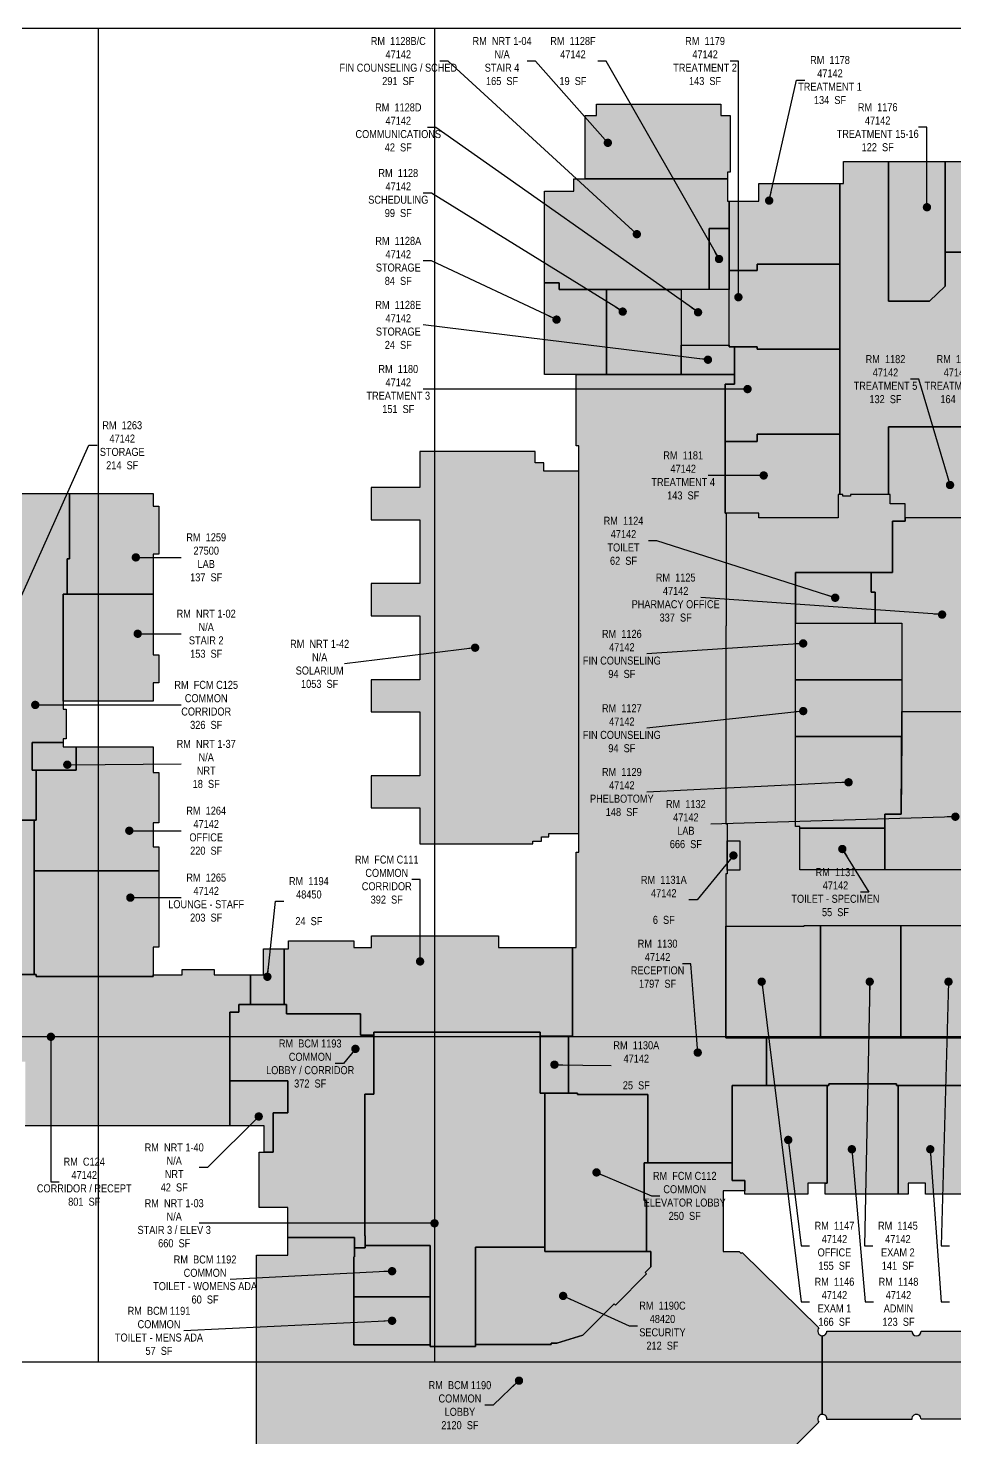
# Model space of a CAD drawing. Header units: inches. Extents: x -324 to 5663, y -491 to 4257.
# Drawn here: x 2858 to 4248, y 908 to 3022 of the extents above; entities that cross this region are included whole.
import ezdxf

# ---------------------------------------------------------------- set-up
doc = ezdxf.new("R2010")
doc.units = ezdxf.units.IN
doc.header["$LTSCALE"] = 48
doc.header["$MEASUREMENT"] = 0
for name, color, linetype in [('0-LABEL', 3, 'Continuous'), ('1-NRT', 200, 'Continuous'), ('1-NRT-PTN', 253, 'Continuous'), ('2-BCM', 140, 'Continuous'), ('2-BCM-PTN', 250, 'Continuous'), ('3-FCM', 190, 'Continuous'), ('3-FCM-PTN', 9, 'Continuous'), ('4-OCC', 6, 'Continuous'), ('4-OCC-PTN', 95, 'Continuous')]:
    doc.layers.add(name, color=color, linetype=linetype)
doc.layers.add('VP-Window', color=2, linetype='Continuous', plot=False)
doc.styles.add('ArialN', font='ARIALN.TTF')
doc.dimstyles.new('AB-200', dxfattribs={"dimscale": 200, "dimtxt": 0.070312, "dimasz": 0.0625, "dimexe": 0.0625, "dimexo": 0.125, "dimgap": 0.1875, "dimtad": 0, "dimdec": 4, "dimrnd": 0.0625, "dimzin": 0, "dimdsep": 46, "dimlunit": 4, "dimtxsty": 'ArialN', "dimblk": 'ARCHTICK', "dimcen": 0.0625, "dimclrd": 256, "dimclre": 256, "dimclrt": 256, "dimadec": 0, "dimazin": 0, "dimtfac": 1, "dimtdec": 4, "dimtofl": 0, "dimtmove": 2, "dimatfit": 3, "dimldrblk": 'DOT', "dimfxl": 0, "dimfrac": 2, "dimtolj": 1, "dimtzin": 0, "dimlwd": -1, "dimlwe": -1, "dimarcsym": 0})

# ---------------------------------------------------------------- blocks, each defined once
blk = doc.blocks.new('_ArchTick')
at = {"const_width": 0.15}
blk.add_lwpolyline([(-0.5, -0.5), (0.5, 0.5)], dxfattribs=at)
blk = doc.blocks.new('_Dot')
at = {"lineweight": -2}
blk.add_line((-0.5, 0), (-1, 0), dxfattribs=at)
at = {"const_width": 0.5}
blk.add_lwpolyline([(-0.25, 0, 1), (0.25, 0, 1)], format="xyb", close=True, dxfattribs=at)

msp = doc.modelspace()

# ---------------------------------------------------------------- hatches: boundary and pattern name
at = {"layer": '1-NRT-PTN'}
for points in [[(3693.3, 2795.5), (3693.3, 2890.5), (3710.3, 2890.5), (3710.3, 2907.5), (3896.8, 2907.5), (3896.8, 2890.5), (3910.8, 2890.5), (3910.8, 2805.5), (3906.6, 2805.5), (3906.6, 2795.5)], [(3684.1, 2357.5), (3631.3, 2357.5), (3631.3, 2370), (3618.3, 2370), (3618.3, 2386.8), (3445.6, 2386.8), (3445.6, 2332.8), (3372.6, 2332.8), (3372.6, 2284.7), (3445.6, 2284.7), (3445.6, 2188.8), (3372.6, 2188.8), (3372.6, 2140.7), (3445.6, 2140.7), (3445.6, 2044.8), (3372.6, 2044.8), (3372.6, 1996.7), (3445.6, 1996.7), (3445.6, 1900.8), (3372.6, 1900.8), (3372.6, 1852.7), (3445.6, 1852.7), (3445.6, 1798.7), (3614.7, 1798.7), (3614.7, 1802.7), (3627.7, 1802.7), (3627.7, 1809.5), (3639.1, 1809.5), (3639.1, 1814.5), (3684.1, 1814.5)], [(3045.8, 2012.8), (2910.9, 2012.8), (2910.9, 2173.1), (3045.8, 2173.1), (3045.8, 2082.1), (3054.1, 2082.1), (3054.1, 2040.1), (3045.8, 2040.1)], [(2930.2, 1909.4), (2864.2, 1909.4), (2864.2, 1950.9), (2910.9, 1950.9), (2910.9, 1944.3), (2930.2, 1944.3)], [(3528.9, 1045.1), (3461.2, 1045.1), (3461.2, 1196.4), (3363.6, 1196.4), (3363.6, 1206.9), (3363.6, 1210.9), (3363.1, 1210.9), (3363.1, 1423.4), (3376.4, 1423.4), (3376.4, 1516.5), (3626.1, 1516.5), (3626.1, 1425), (3633.1, 1425), (3633.1, 1193.9), (3528.9, 1193.9)], [(3211.9, 1336.4), (3211.9, 1376.1), (3160.4, 1376.1), (3160.4, 1443.6), (3247.4, 1443.6), (3247.4, 1395.6), (3225.6, 1395.6), (3225.6, 1336.4)]]:
    msp.add_hatch(color=256, dxfattribs=at).paths.add_polyline_path(points)
at = {"layer": '2-BCM-PTN'}
for points in [[(3160.4, 1498.9), (3160.4, 1546.4), (3173.9, 1546.4), (3173.9, 1557.9), (3245.4, 1557.9), (3245.4, 1543.9), (3356.8, 1543.9), (3356.8, 1511.9), (3376.4, 1511.9), (3376.4, 1423.4), (3363.1, 1423.4), (3363.1, 1210.9), (3363.6, 1210.9), (3363.6, 1193.1), (3347.5, 1193.1), (3347.5, 1208.7), (3247.6, 1208.7), (3247.6, 1253.4), (3204.6, 1253.4), (3204.6, 1336.4), (3225.6, 1336.4), (3225.6, 1395.6), (3247.4, 1395.6), (3247.4, 1443.6), (3160.4, 1443.6)], [(3461.2, 1119.9), (3346.5, 1119.9), (3346.5, 1179.4), (3347.5, 1179.4), (3347.5, 1193.1), (3363.6, 1193.1), (3363.6, 1196.4), (3461.2, 1196.4)], [(3346.5, 1119.9), (3461.2, 1119.9), (3461.2, 1047.7), (3346.5, 1047.7)]]:
    msp.add_hatch(color=256, dxfattribs=at).paths.add_polyline_path(points)
h = msp.add_hatch(color=256, dxfattribs=at)
edge = h.paths.add_edge_path()
edge.add_line((3247.6, 1208.7), (3347.5, 1208.7))
edge.add_line((3347.5, 1208.7), (3347.5, 1193.1))
edge.add_line((3347.5, 1193.1), (3347.5, 1179.4))
edge.add_line((3347.5, 1179.4), (3346.5, 1179.4))
edge.add_line((3346.5, 1179.4), (3346.5, 1047.7))
edge.add_line((3346.5, 1047.7), (3461.2, 1047.7))
edge.add_line((3461.2, 1047.7), (3461.2, 1045.1))
edge.add_line((3461.2, 1045.1), (3528.9, 1045.1))
edge.add_line((3528.9, 1045.1), (3528.9, 1048.1))
edge.add_line((3528.9, 1048.1), (3642.5, 1048.1))
edge.add_line((3642.5, 1048.1), (3642.5, 1050.4))
edge.add_line((3642.5, 1050.4), (3651.1, 1050.4))
edge.add_line((3651.1, 1050.4), (3689.8, 1062.4))
edge.add_line((3689.8, 1062.4), (3736.7, 1109.3))
edge.add_line((3736.7, 1109.3), (3738.8, 1107.2))
edge.add_line((3738.8, 1107.2), (3785.5, 1153.9))
edge.add_line((3785.5, 1153.9), (3783.3, 1156))
edge.add_line((3783.3, 1156), (3791.8, 1164.5))
edge.add_line((3791.8, 1164.5), (3791.8, 1187.4))
edge.add_line((3791.8, 1187.4), (3785.4, 1187.4))
edge.add_line((3785.4, 1187.4), (3785.4, 1263.9))
edge.add_line((3785.4, 1263.9), (3782.1, 1263.9))
edge.add_line((3782.1, 1263.9), (3782.1, 1320.8))
edge.add_line((3782.1, 1320.8), (3913.9, 1320.8))
edge.add_line((3913.9, 1320.8), (3913.9, 1294))
edge.add_line((3913.9, 1294), (3932.9, 1294))
edge.add_line((3932.9, 1294), (3932.9, 1278.8))
edge.add_line((3932.9, 1278.8), (3900.5, 1278.8))
edge.add_line((3900.5, 1278.8), (3900.5, 1187.4))
edge.add_line((3900.5, 1187.4), (3924.5, 1187.4))
edge.add_line((3924.5, 1187.4), (3927.4, 1184.5))
edge.add_line((3927.4, 1184.5), (3929, 1186.2))
edge.add_line((3929, 1186.2), (4044, 1073.3))
edge.add_arc((4049, 1068.4), 7, 135.4331, 269.6937)
edge.add_line((4049, 1061.4), (4049, 943.4))
edge.add_arc((4049, 936.4), 7, 90, 222.8154)
edge.add_line((4043.9, 931.6), (3927.2, 814.9))
edge.add_line((3927.2, 814.9), (3924.5, 817.6))
edge.add_line((3924.5, 817.6), (3900.6, 817.6))
edge.add_line((3900.6, 817.6), (3900.6, 718.6))
edge.add_line((3900.6, 718.6), (3798.2, 718.6))
edge.add_line((3798.2, 718.6), (3798.2, 755.6))
edge.add_line((3798.2, 755.6), (3646.9, 755.6))
edge.add_line((3646.9, 755.6), (3646.9, 760.6))
edge.add_line((3646.9, 760.6), (3344.6, 760.6))
edge.add_line((3344.6, 760.6), (3344.6, 743.9))
edge.add_line((3344.6, 743.9), (3247.6, 743.9))
edge.add_line((3247.6, 743.9), (3247.6, 835.6))
edge.add_line((3247.6, 835.6), (3200.4, 835.6))
edge.add_line((3200.4, 835.6), (3200.4, 1181.9))
edge.add_line((3200.4, 1181.9), (3247.6, 1181.9))
edge.add_line((3247.6, 1181.9), (3247.6, 1208.7))
h = msp.add_hatch(color=256, dxfattribs=at)
edge = h.paths.add_edge_path()
edge.add_line((4056, 1068.4), (4183.1, 1068.4))
edge.add_arc((4190.1, 1068.4), 7, 180, 360)
edge.add_line((4197.1, 1068.4), (4333.1, 1068.4))
edge.add_arc((4340.1, 1068.4), 7, 180, 270)
edge.add_line((4340.1, 1061.4), (4340.1, 943.3))
edge.add_arc((4340.1, 936.3), 7, 90, 180.5515)
edge.add_line((4333.1, 936.2), (4197.1, 936.1))
edge.add_arc((4190.1, 936.4), 7.01, 358.0048, 542.8902)
edge.add_line((4183.1, 936), (4056, 936))
edge.add_arc((4049, 936.4), 7.01, 357.177, 449.9561)
edge.add_line((4049, 943.4), (4049, 1061.4))
edge.add_arc((4049, 1068.4), 7, 269.6937, 360)
at = {"layer": '3-FCM-PTN'}
for points in [[(2870.2, 1834.1), (2805, 1834.1), (2805, 1986.8), (2795.9, 1986.8), (2795.9, 2061.1), (2809.9, 2061.1), (2809.9, 2225.8), (2817.3, 2225.8), (2817.3, 2323.8), (2920.2, 2323.8), (2920.2, 2225.8), (2916.9, 2225.8), (2916.9, 2173.1), (2910.9, 2173.1), (2910.9, 2000.8), (2915.2, 2000.8), (2915.2, 1956.3), (2910.9, 1956.3), (2910.9, 1950.9), (2864.2, 1950.9), (2864.2, 1909.4), (2870.2, 1909.4)], [(3376.4, 1516.5), (3376.4, 1511.9), (3356.8, 1511.9), (3356.8, 1543.9), (3245.4, 1543.9), (3245.4, 1557.9), (3242.1, 1557.9), (3242.1, 1641.2), (3248.6, 1641.2), (3248.6, 1653.6), (3346.8, 1653.6), (3346.8, 1643.5), (3372.8, 1643.5), (3372.8, 1660.8), (3563.5, 1660.8), (3563.5, 1643.5), (3674.6, 1643.5), (3674.6, 1510.5), (3626.1, 1510.5), (3626.1, 1516.5)], [(3785.4, 1263.9), (3785.4, 1187.4), (3633.1, 1187.4), (3633.1, 1425), (3682.1, 1425), (3682.1, 1423), (3787.6, 1423), (3787.6, 1320.8), (3782.1, 1320.8), (3782.1, 1263.9)]]:
    msp.add_hatch(color=256, dxfattribs=at).paths.add_polyline_path(points)
at = {"layer": '4-OCC-PTN'}
h = msp.add_hatch(color=52, dxfattribs=at)
edge = h.paths.add_edge_path()
edge.add_line((4075.2, 2322.7), (4075.2, 2612.1))
edge.add_line((4075.2, 2612.1), (4075.2, 2788.5))
edge.add_line((4075.2, 2788.5), (4080.7, 2788.5))
edge.add_line((4080.7, 2788.5), (4080.7, 2821.7))
edge.add_line((4080.7, 2821.7), (4148, 2821.7))
edge.add_line((4148, 2821.7), (4148, 2612.1))
edge.add_line((4148, 2612.1), (4209.5, 2612.1))
edge.add_line((4209.5, 2612.1), (4233, 2634.6))
edge.add_line((4233, 2634.6), (4233, 2685.5))
edge.add_line((4233, 2685.5), (4322.1, 2685.5))
edge.add_line((4322.1, 2685.5), (4322.1, 2658.8))
edge.add_line((4322.1, 2658.8), (4296, 2604.1))
edge.add_line((4296, 2604.1), (4276.9, 2585))
edge.add_arc((4285.4, 2576.5), 12, 135, 225)
edge.add_line((4276.9, 2568), (4321.8, 2523.1))
edge.add_line((4321.8, 2523.1), (4546.1, 2523.1))
edge.add_line((4546.1, 2523.1), (4591.1, 2568))
edge.add_arc((4582.6, 2576.5), 12, 315, 405)
edge.add_line((4591.1, 2585), (4572, 2604.1))
edge.add_line((4572, 2604.1), (4550.6, 2658.8))
edge.add_line((4550.6, 2658.8), (4550.6, 2685.5))
edge.add_line((4550.6, 2685.5), (4641.2, 2685.5))
edge.add_line((4641.2, 2685.5), (4641.2, 2634.6))
edge.add_line((4641.2, 2634.6), (4663.7, 2612.1))
edge.add_line((4663.7, 2612.1), (4725.2, 2612.1))
edge.add_line((4725.2, 2612.1), (4725.2, 2556.5))
edge.add_line((4725.2, 2556.5), (4803.2, 2556.5))
edge.add_line((4803.2, 2556.5), (4803.2, 2335.7))
edge.add_line((4803.2, 2335.7), (4800.6, 2335.7))
edge.add_line((4800.6, 2335.7), (4800.6, 2333.1))
edge.add_line((4800.6, 2333.1), (4780.8, 2333.1))
edge.add_line((4780.8, 2333.1), (4780.8, 2335.7))
edge.add_line((4780.8, 2335.7), (4724.2, 2335.7))
edge.add_line((4724.2, 2335.7), (4724.2, 2424.1))
edge.add_line((4724.2, 2424.1), (4596.5, 2424.1))
edge.add_line((4596.5, 2424.1), (4596.5, 2448.1))
edge.add_line((4596.5, 2448.1), (4275.7, 2448.1))
edge.add_line((4275.7, 2448.1), (4275.7, 2424.1))
edge.add_line((4275.7, 2424.1), (4148, 2424.1))
edge.add_line((4148, 2424.1), (4148, 2322.7))
edge.add_line((4148, 2322.7), (4091.3, 2322.7))
edge.add_line((4091.3, 2322.7), (4091.3, 2320.1))
edge.add_line((4091.3, 2320.1), (4079.8, 2320.1))
edge.add_line((4079.8, 2320.1), (4079.8, 2322.7))
edge.add_line((4079.8, 2322.7), (4075.2, 2322.7))
for color, points in [(52, [(4209.5, 2612.1), (4148, 2612.1), (4148, 2821.7), (4233, 2821.7), (4233, 2634.6)]), (52, [(4233, 2821.7), (4368.2, 2821.7), (4368.2, 2685.5), (4233, 2685.5)]), (52, [(3909.1, 2721), (3879.1, 2721), (3879.1, 2630), (3654.6, 2630), (3654.6, 2639.8), (3632.6, 2639.8), (3632.6, 2777.2), (3676.6, 2777.2), (3676.6, 2795.5), (3906.6, 2795.5), (3906.6, 2762), (3909.1, 2762)]), (52, [(3951.3, 2658.5), (3909.1, 2658.5), (3909.1, 2762), (3953.9, 2762), (3953.9, 2788.5), (4075.2, 2788.5), (4075.2, 2667.8), (3951.3, 2667.8)]), (52, [(3879.1, 2721), (3909.1, 2721), (3909.1, 2630), (3879.1, 2630)]), (52, [(3909.1, 2630), (3909.1, 2658.5), (3951.3, 2658.5), (3951.3, 2667.8), (4075.2, 2667.8), (4075.2, 2540.3), (3951.3, 2540.3), (3951.3, 2543.7), (3909.1, 2543.7)]), (52, [(3680.1, 2502.5), (3632.6, 2502.5), (3632.6, 2639.8), (3654.6, 2639.8), (3654.6, 2630), (3725.6, 2630), (3725.6, 2502.5)]), (52, [(3725.6, 2630), (3837.4, 2630), (3837.4, 2502.5), (3725.6, 2502.5)]), (52, [(3837.4, 2546.5), (3909.1, 2546.5), (3909.1, 2630), (3837.4, 2630)]), (52, [(3909.1, 2543.7), (3917.5, 2543.7), (3917.5, 2502.5), (3837.4, 2502.5), (3837.4, 2546.5), (3909.1, 2546.5)]), (52, [(3917.5, 2543.7), (3951.3, 2543.7), (3951.3, 2540.3), (4075.2, 2540.3), (4075.2, 2412.8), (3951.3, 2412.8), (3951.3, 2401.8), (3903.5, 2401.8), (3903.5, 2487.9), (3917.5, 2487.9)]), (52, [(3913.9, 1320.8), (3787.6, 1320.9), (3787.6, 1423), (3682.1, 1423), (3682.1, 1425), (3668.6, 1425), (3668.6, 1510.5), (3674.6, 1510.5), (3674.6, 1643.6), (3680.1, 1643.6), (3680.1, 1786.5), (3684.1, 1786.5), (3684.1, 2395.6), (3680.1, 2395.6), (3680.1, 2502.5), (3917.5, 2502.5), (3917.5, 2487.9), (3903.5, 2487.9), (3903.5, 2294.5), (3904.6, 2294.5), (3904.6, 2209.5), (3904.6, 2125.5), (3904.1, 2125.5), (3904.1, 1828.7), (3906.1, 1828.7), (3906.1, 1754), (3904.1, 1754), (3904.1, 1507.7), (3965.1, 1507.7), (3965.1, 1436.5), (3913.9, 1436.5)]), (52, [(3903.5, 2401.8), (3951.3, 2401.8), (3951.3, 2412.8), (4075.2, 2412.8), (4075.2, 2322.7), (4072.6, 2322.7), (4072.6, 2287.7), (3953.9, 2287.7), (3953.9, 2294.5), (3903.5, 2294.5)]), (52, [(4148, 2322.7), (4148, 2424.1), (4275.7, 2424.1), (4275.7, 2326.3), (4333.1, 2326.3), (4333.1, 2287.7), (4173.1, 2287.7), (4173.1, 2308.7), (4150.6, 2308.7), (4150.6, 2322.7)]), (181, [(2920.2, 2323.8), (3045.8, 2323.8), (3045.8, 2305.1), (3054.1, 2305.1), (3054.1, 2233.1), (3045.8, 2233.1), (3045.8, 2173.1), (2916.9, 2173.1), (2916.9, 2225.8), (2920.2, 2225.8)]), (52, [(4122.2, 2205.5), (4122.2, 2175.8), (4128.1, 2175.8), (4128.1, 2129.8), (4168, 2129.8), (4168, 1997.1), (4335, 1997.1), (4335, 2219.8), (4272.3, 2219.8), (4272.3, 2287.7), (4173.1, 2287.7), (4173.1, 2282.5), (4154.1, 2282.5), (4154.1, 2205.5)]), (52, [(4008.6, 2205.5), (4008.6, 2129.8), (4128.1, 2129.8), (4128.1, 2175.8), (4122.2, 2175.8), (4122.2, 2205.5)]), (52, [(4008.6, 2129.8), (4168, 2129.8), (4168, 2044.7), (4008.6, 2044.7)]), (52, [(4008.6, 2044.7), (4168, 2044.7), (4168, 1959.6), (4008.6, 1959.6)]), (52, [(4142.7, 1759.7), (4142.7, 1843.3), (4167.3, 1843.3), (4168, 1997.1), (4563.2, 1997.1), (4563.2, 1790.5), (4560.6, 1790.5), (4560.6, 1759.7)]), (52, [(2867.2, 1758.4), (2867.2, 1834.1), (2870.2, 1834.1), (2870.2, 1909.4), (2930.2, 1909.4), (2930.2, 1944.3), (3045.8, 1944.3), (3045.8, 1905.8), (3054.1, 1905.8), (3054.1, 1830.1), (3045.8, 1830.1), (3045.8, 1794.1), (3054.1, 1794.1), (3054.1, 1758.4)]), (52, [(4008.6, 1959.6), (4168, 1959.6), (4167.3, 1843.3), (4142.7, 1843.3), (4142.7, 1822.3), (4015.3, 1822.3), (4015.3, 1825), (4008.6, 1825)]), (52, [(2486.4, 1685.1), (2486.4, 1837.1), (2657.9, 1837.1), (2657.9, 1821.1), (2807, 1821.1), (2807, 1834.1), (2867.2, 1834.1), (2867.2, 1603.1), (2813.9, 1603.1), (2813.9, 1617.1), (2811.9, 1619.1), (2782.9, 1619.1), (2780.9, 1617.1), (2780.9, 1603.1), (2622.4, 1603.1), (2622.4, 1617.1), (2620.4, 1619.1), (2592.4, 1619.1), (2592.4, 1685.1)]), (52, [(4015.3, 1822.3), (4142.7, 1822.3), (4142.7, 1759.7), (4015.3, 1759.7)]), (52, [(3906.1, 1803.5), (3925.3, 1803.5), (3925.3, 1759.2), (3906.1, 1759.2)]), (52, [(2867.2, 1758.4), (3054.1, 1758.4), (3054.1, 1644.1), (3045.8, 1644.1), (3045.8, 1600.1), (2870.2, 1600.1), (2870.2, 1603.1), (2867.2, 1603.1)]), (52, [(3191.6, 1602.3), (3191.6, 1557.9), (3173.9, 1557.9), (3173.9, 1546.4), (3160.4, 1546.4), (3160.4, 1443.6), (3160.4, 1376.1), (2853.9, 1376.1), (2853.9, 1472.4), (2813.9, 1472.4), (2813.9, 1504.8), (2578.1, 1504.8), (2578.1, 1511.3), (2534.2, 1511.3), (2534.2, 1565.1), (2484.9, 1565.1), (2484.9, 1615.6), (2481.9, 1615.6), (2481.9, 1685.1), (2592.4, 1685.1), (2592.4, 1619.1), (2620.4, 1619.1), (2622.4, 1617.1), (2622.4, 1603.1), (2780.9, 1603.1), (2780.9, 1617.1), (2782.9, 1619.1), (2811.9, 1619.1), (2813.9, 1617.1), (2813.9, 1603.1), (2864.2, 1603.1), (2870.2, 1603.1), (2870.2, 1600.1), (3045.8, 1600.1), (3045.8, 1602.3), (3089.2, 1602.3), (3089.2, 1610.6), (3137.2, 1610.6), (3137.2, 1602.3)]), (52, [(4046.2, 1507.7), (3904.1, 1507.7), (3904.1, 1675.5), (4021.6, 1675.5), (4021.6, 1676.5), (4046.2, 1676.5)]), (52, [(4046.2, 1676.5), (4166.5, 1676.5), (4166.5, 1507.7), (4046.2, 1507.7)]), (52, [(4166.5, 1676.5), (4286.7, 1676.5), (4286.7, 1507.7), (4166.5, 1507.7)]), (55, [(3191.6, 1602.3), (3211.3, 1602.3), (3211.3, 1641.2), (3242.1, 1641.2), (3242.1, 1557.9), (3191.6, 1557.9)]), (52, [(3965.1, 1436.5), (3965.1, 1507.7), (4968.6, 1507.7), (4968.6, 1525.6), (5159.9, 1525.6), (5159.9, 1523), (5159.9, 1508.1), (5159.9, 1436.5), (4534.3, 1436.5), (4534.3, 1439.1), (4398.8, 1439.1), (4398.8, 1436.5), (4160.3, 1436.5), (4160.3, 1439.1), (4058.9, 1439.1), (4058.9, 1436.5)]), (52, [(3626.1, 1510.5), (3668.6, 1510.5), (3668.6, 1425), (3626.1, 1425)]), (52, [(4053.5, 1273.4), (4053.5, 1290.3), (4056.1, 1290.3), (4056.1, 1436.5), (4058.9, 1436.5), (4058.9, 1439.1), (4160.3, 1439.1), (4160.3, 1436.5), (4162.9, 1436.5), (4162.9, 1273.4)]), (52, [(3932.9, 1273.4), (3932.9, 1294), (3913.9, 1294), (3913.9, 1436.5), (4056.1, 1436.5), (4056.1, 1290.3), (4027.5, 1290.3), (4027.5, 1273.4)]), (52, [(4162.9, 1273.4), (4162.9, 1436.5), (4282.9, 1436.5), (4282.9, 1273.4), (4203.8, 1273.4), (4203.8, 1290.3), (4177.8, 1290.3), (4177.8, 1273.4)]), (240, [(3528.9, 1048.1), (3528.9, 1193.9), (3633.1, 1193.9), (3633.1, 1187.4), (3791.8, 1187.4), (3791.8, 1164.5), (3783.3, 1156), (3785.5, 1153.9), (3738.8, 1107.2), (3736.7, 1109.3), (3689.8, 1062.4), (3651.1, 1050.4), (3642.5, 1050.4), (3642.5, 1048.1)])]:
    msp.add_hatch(color=color, dxfattribs=at).paths.add_polyline_path(points)
h = msp.add_hatch(color=52, dxfattribs=at)
h.dxf.hatch_style = 1
h.paths.add_polyline_path([(4968.6, 1676.5), (4968.6, 1525.6), (5039.1, 1525.6), (5039.1, 2458.1), (5156.3, 2458.1), (5156.3, 2540), (4968.6, 2540), (4968.6, 1759.7), (4805.8, 1759.7), (4805.8, 2223), (4968.6, 2223), (4968.6, 2304.5), (4805.8, 2304.5), (4805.8, 2335.7), (4800.6, 2335.7), (4800.6, 2333.1), (4780.8, 2333.1), (4780.8, 2335.7), (4721.6, 2335.7), (4721.6, 2260.5), (4722.6, 2260.5), (4722.6, 1930.5), (4724.8, 1930.5), (4724.8, 1757.5), (4641.8, 1757.5), (4641.8, 1759.7), (4601.8, 1759.7), (4601.8, 1790.5), (4560.6, 1790.5), (4560.6, 1759.7), (4015.3, 1759.7), (4015.3, 1825), (4008.6, 1825), (4008.6, 2205.5), (4154.1, 2205.5), (4154.1, 2282.5), (4173.1, 2282.5), (4173.1, 2308.7), (4150.6, 2308.7), (4150.6, 2322.7), (4091.3, 2322.7), (4091.3, 2320.1), (4079.8, 2320.1), (4079.8, 2322.7), (4072.6, 2322.7), (4072.6, 2287.7), (3953.9, 2287.7), (3953.9, 2294.5), (3904.6, 2294.5), (3904.6, 2125.5), (3904.1, 2125.5), (3904.1, 1828.7), (3906.1, 1828.7), (3906.1, 1803.5), (3925.3, 1803.5), (3925.3, 1759.2), (3906.1, 1759.2), (3906.1, 1754), (3904.1, 1754), (3904.1, 1675.5), (4021.6, 1675.5), (4021.6, 1676.5)])

# ---------------------------------------------------------------- linework, layer by layer
at = {"layer": '1-NRT'}
for points in [[(3693.3, 2795.5), (3693.3, 2890.5), (3710.3, 2890.5), (3710.3, 2907.5), (3896.8, 2907.5), (3896.8, 2890.5), (3910.8, 2890.5), (3910.8, 2805.5), (3906.6, 2805.5), (3906.6, 2795.5)], [(3684.1, 2357.5), (3631.3, 2357.5), (3631.3, 2370), (3618.3, 2370), (3618.3, 2386.8), (3445.6, 2386.8), (3445.6, 2332.8), (3372.6, 2332.8), (3372.6, 2284.7), (3445.6, 2284.7), (3445.6, 2188.8), (3372.6, 2188.8), (3372.6, 2140.7), (3445.6, 2140.7), (3445.6, 2044.8), (3372.6, 2044.8), (3372.6, 1996.7), (3445.6, 1996.7), (3445.6, 1900.8), (3372.6, 1900.8), (3372.6, 1852.7), (3445.6, 1852.7), (3445.6, 1798.7), (3614.7, 1798.7), (3614.7, 1802.7), (3627.7, 1802.7), (3627.7, 1809.5), (3639.1, 1809.5), (3639.1, 1814.5), (3684.1, 1814.5)], [(3045.8, 2012.8), (2910.9, 2012.8), (2910.9, 2173.1), (3045.8, 2173.1), (3045.8, 2082.1), (3054.1, 2082.1), (3054.1, 2040.1), (3045.8, 2040.1)], [(2930.2, 1909.4), (2864.2, 1909.4), (2864.2, 1950.9), (2910.9, 1950.9), (2910.9, 1944.3), (2930.2, 1944.3)], [(3528.9, 1045.1), (3461.2, 1045.1), (3461.2, 1196.4), (3363.6, 1196.4), (3363.6, 1206.9), (3363.6, 1210.9), (3363.1, 1210.9), (3363.1, 1423.4), (3376.4, 1423.4), (3376.4, 1516.5), (3626.1, 1516.5), (3626.1, 1425), (3633.1, 1425), (3633.1, 1193.9), (3528.9, 1193.9)], [(3211.9, 1336.4), (3211.9, 1376.1), (3160.4, 1376.1), (3160.4, 1443.6), (3247.4, 1443.6), (3247.4, 1395.6), (3225.6, 1395.6), (3225.6, 1336.4)]]:
    msp.add_lwpolyline(points, close=True, dxfattribs=at)
at = {"layer": '2-BCM'}
for points in [[(3160.4, 1498.9), (3160.4, 1546.4), (3173.9, 1546.4), (3173.9, 1557.9), (3245.4, 1557.9), (3245.4, 1543.9), (3356.8, 1543.9), (3356.8, 1511.9), (3376.4, 1511.9), (3376.4, 1423.4), (3363.1, 1423.4), (3363.1, 1210.9), (3363.6, 1210.9), (3363.6, 1193.1), (3347.5, 1193.1), (3347.5, 1208.7), (3247.6, 1208.7), (3247.6, 1253.4), (3204.6, 1253.4), (3204.6, 1336.4), (3225.6, 1336.4), (3225.6, 1395.6), (3247.4, 1395.6), (3247.4, 1443.6), (3160.4, 1443.6)], [(3461.2, 1119.9), (3346.5, 1119.9), (3346.5, 1179.4), (3347.5, 1179.4), (3347.5, 1193.1), (3363.6, 1193.1), (3363.6, 1196.4), (3461.2, 1196.4)], [(3346.5, 1119.9), (3461.2, 1119.9), (3461.2, 1047.7), (3346.5, 1047.7)]]:
    msp.add_lwpolyline(points, close=True, dxfattribs=at)
msp.add_lwpolyline([(3200.4, 835.6), (3200.4, 1181.9), (3247.6, 1181.9), (3247.6, 1208.7), (3347.5, 1208.7), (3347.5, 1193.1), (3347.5, 1179.4), (3346.5, 1179.4), (3346.5, 1047.7), (3461.2, 1047.7), (3461.2, 1045.1), (3528.9, 1045.1), (3528.9, 1048.1), (3642.5, 1048.1), (3642.5, 1050.4), (3651.1, 1050.4), (3689.8, 1062.4), (3736.7, 1109.3), (3738.8, 1107.2), (3785.5, 1153.9), (3783.3, 1156), (3791.8, 1164.5), (3791.8, 1187.4), (3785.4, 1187.4), (3785.4, 1263.9), (3782.1, 1263.9), (3782.1, 1320.8), (3913.9, 1320.8), (3913.9, 1294), (3932.9, 1294), (3932.9, 1278.8), (3900.5, 1278.8), (3900.5, 1187.4), (3924.5, 1187.4), (3927.4, 1184.5), (3929, 1186.2), (4044, 1073.3, 0.663522), (4049, 1061.4), (4049, 943.4, 0.654477), (4043.9, 931.6), (3927.2, 814.9)], format="xyb", dxfattribs=at)
msp.add_lwpolyline([(4056, 1068.4), (4183.1, 1068.4, 1), (4197.1, 1068.4), (4333.1, 1068.4, 0.414214), (4340.1, 1061.4), (4340.1, 943.3, 0.417036), (4333.1, 936.2), (4197.1, 936.1, 1.043568), (4183.1, 936), (4056, 936, 0.428493), (4049, 943.4), (4049, 1061.4, 0.41578), (4056, 1068.4)], format="xyb", close=True, dxfattribs=at)
at = {"layer": '3-FCM'}
for points in [[(2870.2, 1834.1), (2805, 1834.1), (2805, 1986.8), (2795.9, 1986.8), (2795.9, 2061.1), (2809.9, 2061.1), (2809.9, 2225.8), (2817.3, 2225.8), (2817.3, 2323.8), (2920.2, 2323.8), (2920.2, 2225.8), (2916.9, 2225.8), (2916.9, 2173.1), (2910.9, 2173.1), (2910.9, 2000.8), (2915.2, 2000.8), (2915.2, 1956.3), (2910.9, 1956.3), (2910.9, 1950.9), (2864.2, 1950.9), (2864.2, 1909.4), (2870.2, 1909.4)], [(3376.4, 1516.5), (3376.4, 1511.9), (3356.8, 1511.9), (3356.8, 1543.9), (3245.4, 1543.9), (3245.4, 1557.9), (3242.1, 1557.9), (3242.1, 1641.2), (3248.6, 1641.2), (3248.6, 1653.6), (3346.8, 1653.6), (3346.8, 1643.5), (3372.8, 1643.5), (3372.8, 1660.8), (3563.5, 1660.8), (3563.5, 1643.5), (3674.6, 1643.5), (3674.6, 1510.5), (3626.1, 1510.5), (3626.1, 1516.5), (3376.4, 1516.5)], [(3785.4, 1263.9), (3785.4, 1187.4), (3633.1, 1187.4), (3633.1, 1425), (3682.1, 1425), (3682.1, 1423), (3787.6, 1423), (3787.6, 1320.8), (3782.1, 1320.8), (3782.1, 1263.9)]]:
    msp.add_lwpolyline(points, close=True, dxfattribs=at)
at = {"layer": '4-OCC'}
for points in [[(4275.7, 2424.1), (4148, 2424.1), (4148, 2322.7), (4091.3, 2322.7), (4091.3, 2320.1), (4079.8, 2320.1), (4079.8, 2322.7), (4075.2, 2322.7), (4075.2, 2612.1), (4075.2, 2788.5), (4080.7, 2788.5), (4080.7, 2821.7), (4148, 2821.7), (4148, 2612.1), (4209.5, 2612.1), (4233, 2634.6), (4233, 2685.5), (4322.1, 2685.5)], [(3909.1, 2543.7), (3951.3, 2543.7), (3951.3, 2540.3)], [(4560.6, 1759.7), (4015.3, 1759.7), (4015.3, 1825), (4008.6, 1825), (4008.6, 2205.5), (4154.1, 2205.5), (4154.1, 2282.5), (4173.1, 2282.5), (4173.1, 2308.7), (4150.6, 2308.7), (4150.6, 2322.7), (4091.3, 2322.7), (4091.3, 2320.1), (4079.8, 2320.1), (4079.8, 2322.7), (4072.6, 2322.7), (4072.6, 2287.7), (3953.9, 2287.7), (3953.9, 2294.5), (3904.6, 2294.5), (3904.6, 2125.5), (3904.1, 2125.5), (3904.1, 1828.7), (3906.1, 1828.7), (3906.1, 1803.5), (3925.3, 1803.5), (3925.3, 1759.2), (3906.1, 1759.2), (3906.1, 1754), (3904.1, 1754), (3904.1, 1675.5), (4021.6, 1675.5), (4021.6, 1676.5), (4968.6, 1676.5)], [(2813.9, 1603.1), (2864.2, 1603.1), (2870.2, 1603.1), (2870.2, 1600.1), (3045.8, 1600.1), (3045.8, 1602.3), (3089.2, 1602.3), (3089.2, 1610.6), (3137.2, 1610.6), (3137.2, 1602.3), (3191.6, 1602.3), (3191.6, 1557.9), (3173.9, 1557.9), (3173.9, 1546.4), (3160.4, 1546.4), (3160.4, 1443.6), (3160.4, 1443.6), (3160.4, 1376.1), (2853.9, 1376.1)]]:
    msp.add_lwpolyline(points, dxfattribs=at)
for points in [[(4209.5, 2612.1), (4148, 2612.1), (4148, 2821.7), (4233, 2821.7), (4233, 2634.6)], [(4233, 2821.7), (4368.2, 2821.7), (4368.2, 2685.5), (4233, 2685.5)], [(3909.1, 2721), (3879.1, 2721), (3879.1, 2630), (3654.6, 2630), (3654.6, 2639.8), (3632.6, 2639.8), (3632.6, 2777.2), (3676.6, 2777.2), (3676.6, 2795.5), (3906.6, 2795.5), (3906.6, 2762), (3909.1, 2762)], [(3951.3, 2658.5), (3909.1, 2658.5), (3909.1, 2762), (3953.9, 2762), (3953.9, 2788.5), (4075.2, 2788.5), (4075.2, 2667.8), (3951.3, 2667.8)], [(3879.1, 2721), (3909.1, 2721), (3909.1, 2630), (3879.1, 2630)], [(3909.1, 2630), (3909.1, 2658.5), (3951.3, 2658.5), (3951.3, 2667.8), (4075.2, 2667.8), (4075.2, 2540.3), (3951.3, 2540.3), (3951.3, 2543.7), (3909.1, 2543.7)], [(3680.1, 2502.5), (3632.6, 2502.5), (3632.6, 2639.8), (3654.6, 2639.8), (3654.6, 2630), (3725.6, 2630), (3725.6, 2502.5)], [(3725.6, 2630), (3837.4, 2630), (3837.4, 2502.5), (3725.6, 2502.5)], [(3837.4, 2546.5), (3909.1, 2546.5), (3909.1, 2630), (3837.4, 2630)], [(3909.1, 2543.7), (3917.5, 2543.7), (3917.5, 2502.5), (3837.4, 2502.5), (3837.4, 2546.5), (3909.1, 2546.5)], [(3917.5, 2543.7), (3951.3, 2543.7), (3951.3, 2540.3), (4075.2, 2540.3), (4075.2, 2412.8), (3951.3, 2412.8), (3951.3, 2401.8), (3903.5, 2401.8), (3903.5, 2487.9), (3917.5, 2487.9)], [(3913.9, 1320.8), (3787.6, 1320.9), (3787.6, 1423), (3682.1, 1423), (3682.1, 1425), (3668.6, 1425), (3668.6, 1510.5), (3674.6, 1510.5), (3674.6, 1643.6), (3680.1, 1643.6), (3680.1, 1786.5), (3684.1, 1786.5), (3684.1, 2395.6), (3680.1, 2395.6), (3680.1, 2502.5), (3917.5, 2502.5), (3917.5, 2487.9), (3903.5, 2487.9), (3903.5, 2294.5), (3904.6, 2294.5), (3904.6, 2209.5), (3904.6, 2125.5), (3904.1, 2125.5), (3904.1, 1828.7), (3906.1, 1828.7), (3906.1, 1754), (3904.1, 1754), (3904.1, 1507.7), (3965.1, 1507.7), (3965.1, 1436.5), (3913.9, 1436.5)], [(3903.5, 2401.8), (3951.3, 2401.8), (3951.3, 2412.8), (4075.2, 2412.8), (4075.2, 2322.7), (4072.6, 2322.7), (4072.6, 2287.7), (3953.9, 2287.7), (3953.9, 2294.5), (3903.5, 2294.5)], [(4148, 2322.7), (4148, 2424.1), (4275.7, 2424.1), (4275.7, 2326.3), (4333.1, 2326.3), (4333.1, 2287.7), (4173.1, 2287.7), (4173.1, 2308.7), (4150.6, 2308.7), (4150.6, 2322.7)], [(2920.2, 2323.8), (3045.8, 2323.8), (3045.8, 2305.1), (3054.1, 2305.1), (3054.1, 2233.1), (3045.8, 2233.1), (3045.8, 2173.1), (2916.9, 2173.1), (2916.9, 2225.8), (2920.2, 2225.8)], [(4122.2, 2205.5), (4122.2, 2175.8), (4128.1, 2175.8), (4128.1, 2129.8), (4168, 2129.8), (4168, 1997.1), (4335, 1997.1), (4335, 2219.8), (4272.3, 2219.8), (4272.3, 2287.7), (4173.1, 2287.7), (4173.1, 2282.5), (4154.1, 2282.5), (4154.1, 2205.5)], [(4008.6, 2205.5), (4008.6, 2129.8), (4128.1, 2129.8), (4128.1, 2175.8), (4122.2, 2175.8), (4122.2, 2205.5), (4008.6, 2205.5)], [(4008.6, 2129.8), (4168, 2129.8), (4168, 2044.7), (4008.6, 2044.7)], [(4008.6, 2044.7), (4168, 2044.7), (4168, 1959.6), (4008.6, 1959.6)], [(4142.7, 1759.7), (4142.7, 1843.3), (4167.3, 1843.3), (4168, 1997.1), (4563.2, 1997.1), (4563.2, 1790.5), (4560.6, 1790.5), (4560.6, 1759.7)], [(2867.2, 1758.4), (2867.2, 1834.1), (2870.2, 1834.1), (2870.2, 1909.4), (2930.2, 1909.4), (2930.2, 1944.3), (3045.8, 1944.3), (3045.8, 1905.8), (3054.1, 1905.8), (3054.1, 1830.1), (3045.8, 1830.1), (3045.8, 1794.1), (3054.1, 1794.1), (3054.1, 1758.4)], [(4008.6, 1959.6), (4168, 1959.6), (4167.3, 1843.3), (4142.7, 1843.3), (4142.7, 1822.3), (4015.3, 1822.3), (4015.3, 1825), (4008.6, 1825)], [(2486.4, 1685.1), (2486.4, 1837.1), (2657.9, 1837.1), (2657.9, 1821.1), (2807, 1821.1), (2807, 1834.1), (2867.2, 1834.1), (2867.2, 1603.1), (2813.9, 1603.1), (2813.9, 1617.1), (2811.9, 1619.1), (2782.9, 1619.1), (2780.9, 1617.1), (2780.9, 1603.1), (2622.4, 1603.1), (2622.4, 1617.1), (2620.4, 1619.1), (2592.4, 1619.1), (2592.4, 1685.1)], [(4015.3, 1822.3), (4142.7, 1822.3), (4142.7, 1759.7), (4015.3, 1759.7)], [(3906.1, 1803.5), (3925.3, 1803.5), (3925.3, 1759.2), (3906.1, 1759.2)], [(2867.2, 1758.4), (3054.1, 1758.4), (3054.1, 1644.1), (3045.8, 1644.1), (3045.8, 1600.1), (2870.2, 1600.1), (2870.2, 1603.1), (2867.2, 1603.1)], [(4046.2, 1507.7), (3904.1, 1507.7), (3904.1, 1675.5), (4021.6, 1675.5), (4021.6, 1676.5), (4046.2, 1676.5)], [(4046.2, 1676.5), (4166.5, 1676.5), (4166.5, 1507.7), (4046.2, 1507.7)], [(4166.5, 1676.5), (4286.7, 1676.5), (4286.7, 1507.7), (4166.5, 1507.7)], [(3191.6, 1602.3), (3211.3, 1602.3), (3211.3, 1641.2), (3242.1, 1641.2), (3242.1, 1557.9), (3191.6, 1557.9)], [(3965.1, 1436.5), (3965.1, 1507.7), (4968.6, 1507.7), (4968.6, 1525.6), (5159.9, 1525.6), (5159.9, 1523), (5159.9, 1508.1), (5159.9, 1436.5), (4534.3, 1436.5), (4534.3, 1439.1), (4398.8, 1439.1), (4398.8, 1436.5), (4160.3, 1436.5), (4160.3, 1439.1), (4058.9, 1439.1), (4058.9, 1436.5)], [(3626.1, 1510.5), (3668.6, 1510.5), (3668.6, 1425), (3626.1, 1425)], [(4053.5, 1273.4), (4053.5, 1290.3), (4056.1, 1290.3), (4056.1, 1436.5), (4058.9, 1436.5), (4058.9, 1439.1), (4160.3, 1439.1), (4160.3, 1436.5), (4162.9, 1436.5), (4162.9, 1273.4)], [(3932.9, 1273.4), (3932.9, 1294), (3913.9, 1294), (3913.9, 1436.5), (4056.1, 1436.5), (4056.1, 1290.3), (4027.5, 1290.3), (4027.5, 1273.4)], [(4162.9, 1273.4), (4162.9, 1436.5), (4282.9, 1436.5), (4282.9, 1273.4), (4203.8, 1273.4), (4203.8, 1290.3), (4177.8, 1290.3), (4177.8, 1273.4)], [(3528.9, 1048.1), (3528.9, 1193.9), (3633.1, 1193.9), (3633.1, 1187.4), (3791.8, 1187.4), (3791.8, 1164.5), (3783.3, 1156), (3785.5, 1153.9), (3738.8, 1107.2), (3736.7, 1109.3), (3689.8, 1062.4), (3651.1, 1050.4), (3642.5, 1050.4), (3642.5, 1048.1)]]:
    msp.add_lwpolyline(points, close=True, dxfattribs=at)
at = {"layer": 'VP-Window', "color": 5}
for points in [[(767.5, 3021.5), (3467.5, 3021.5), (3467.5, 1021.5), (767.5, 1021.5)], [(1943.5, -490.5), (4643.5, -490.5), (4643.5, 1509.5), (1943.5, 1509.5)]]:
    msp.add_lwpolyline(points, close=True, dxfattribs=at)
at = {"layer": 'VP-Window'}
msp.add_lwpolyline([(2963.5, 3021.5), (5663.5, 3021.5), (5663.5, 1021.5), (2963.5, 1021.5)], close=True, dxfattribs=at)

# ---------------------------------------------------------------- texts
at = {"layer": '0-LABEL', "char_height": 12, "attachment_point": 5, "style": 'ArialN'}
for s, insert in [('RM  1128B/C\\P47142\\PFIN COUNSELING / SCHED\\P291  SF', (3413.2, 2972.2)), ('RM  NRT 1-04\\PN/A\\PSTAIR 4\\P165  SF', (3568.8, 2972.2)), ('RM  1128F\\P47142\\P\\P19  SF', (3675.1, 2972.2)), ('RM  1179\\P47142\\PTREATMENT 2\\P143  SF', (3873.2, 2972.2)), ('RM  1178\\P47142\\PTREATMENT 1\\P134  SF', (4060.5, 2943.7)), ('RM  1128D\\P47142\\PCOMMUNICATIONS\\P42  SF', (3413.2, 2872.7)), ('RM  1176\\P47142\\PTREATMENT 15-16\\P122  SF', (4132, 2873)), ('RM  1128\\P47142\\PSCHEDULING\\P99  SF', (3413.2, 2774.3)), ('RM  1128A\\P47142\\PSTORAGE\\P84  SF', (3413.2, 2672.6)), ('RM  1128E\\P47142\\PSTORAGE\\P24  SF', (3413.2, 2576.6)), ('RM  1180\\P47142\\PTREATMENT 3\\P151  SF', (3413.2, 2480.5)), ('RM  1182\\P47142\\PTREATMENT 5\\P132  SF', (4143.7, 2495.3)), ('RM  1183\\P47142\\PTREATMENT 6\\P164  SF', (4250.1, 2495.3)), ('RM  1263\\P47142\\PSTORAGE\\P214  SF', (2999.3, 2396.2)), ('RM  1181\\P47142\\PTREATMENT 4\\P143  SF', (3840.4, 2351)), ('RM  1124\\P47142\\PTOILET\\P62  SF', (3750.9, 2253)), ('RM  1259\\P27500\\PLAB\\P137  SF', (3125.2, 2228.2)), ('RM  1125\\P47142\\PPHARMACY OFFICE\\P337  SF', (3829.1, 2167.9)), ('RM  NRT 1-02\\PN/A\\PSTAIR 2\\P153  SF', (3125.2, 2113.7)), ('RM  1126\\P47142\\PFIN COUNSELING\\P94  SF', (3748.4, 2083.4)), ('RM  NRT 1-42\\PN/A\\PSOLARIUM\\P1053  SF', (3295.3, 2068.5)), ('RM  FCM C125\\PCOMMON\\PCORRIDOR\\P326  SF', (3125.2, 2007)), ('RM  1127\\P47142\\PFIN COUNSELING\\P94  SF', (3748.4, 1972)), ('RM  NRT 1-37\\PN/A\\PNRT\\P18  SF', (3125.2, 1918.5)), ('RM  1129\\P47142\\PPHELBOTOMY\\P148  SF', (3748.4, 1876.4)), ('RM  1132\\P47142\\PLAB\\P666  SF', (3844.4, 1828.3)), ('RM  1264\\P47142\\POFFICE\\P220  SF', (3125.2, 1818.4)), ('RM  FCM C111\\PCOMMON\\PCORRIDOR\\P392  SF', (3395.9, 1745.1)), ('RM  1265\\P47142\\PLOUNGE - STAFF\\P203  SF', (3125.2, 1718.1)), ('RM  1131\\P47142\\PTOILET - SPECIMEN\\P55  SF', (4068.7, 1726.3)), ('RM  1194\\P48450\\P\\P24  SF', (3279.1, 1712.8)), ('RM  1131A\\P47142\\P\\P6  SF', (3811.3, 1714.7)), ('RM  1130\\P47142\\PRECEPTION\\P1797  SF', (3802, 1619)), ('RM  BCM 1193\\PCOMMON\\PLOBBY / CORRIDOR\\P372  SF', (3281.1, 1469.4)), ('RM  1130A\\P47142\\P\\P25  SF', (3770.1, 1466.7)), ('RM  NRT 1-40\\PN/A\\PNRT\\P42  SF', (3077.2, 1313.6)), ('RM  C124\\P47142\\PCORRIDOR / RECEPT\\P801  SF', (2942.3, 1292.2)), ('RM  FCM C112\\PCOMMON\\PELEVATOR LOBBY\\P250  SF', (3842.7, 1270.9)), ('RM  NRT 1-03\\PN/A\\PSTAIR 3 / ELEV 3\\P660  SF', (3077.2, 1229.9)), ('RM  1147\\P47142\\POFFICE\\P155  SF', (4067.2, 1196.2)), ('RM  1145\\P47142\\PEXAM 2\\P141  SF', (4162.3, 1196.2)), ('RM  BCM 1192\\PCOMMON\\PTOILET - WOMENS ADA\\P60  SF', (3123.5, 1145.6)), ('RM  1146\\P47142\\PEXAM 1\\P166  SF', (4067.2, 1112.2)), ('RM  1148\\P47142\\PADMIN\\P123  SF', (4163.2, 1112.2)), ('RM  BCM 1191\\PCOMMON\\PTOILET - MENS ADA\\P57  SF', (3054.4, 1068.6)), ('RM  1190C\\P48420\\PSECURITY\\P212  SF', (3809.3, 1076.4)), ('RM  BCM 1190\\PCOMMON\\PLOBBY\\P2120  SF', (3505.6, 957.2))]:
    msp.add_mtext(s, dxfattribs=dict(at, insert=insert))

# ---------------------------------------------------------------- leaders
at = {"layer": '0-LABEL', "annotation_type": 0, "has_hookline": 1}
for points, hookline_direction, text_width in [([(3770.9, 2712.7), (3488.2, 2972.2), (3475.7, 2972.2)], 1, 174.5), ([(3727.4, 2849.7), (3618.8, 2972.2), (3606.3, 2972.2)], 1, 86.9), ([(3894.1, 2675.5), (3725.1, 2972.2), (3712.6, 2972.2)], 1, 66.3), ([(3923.2, 2618.2), (3923.2, 2972.2), (3910.7, 2972.2)], 1, 94.4), ([(3969.3, 2763), (4010.5, 2943.7), (4023, 2943.7)], 0, 92.6), ([(3862.7, 2595.6), (3469.5, 2872.7), (3457, 2872.7)], 1, 126.9), ([(4205.9, 2753.1), (4205.5, 2873), (4193, 2873)], 1, 122), ([(3749.7, 2596.6), (3463.2, 2774.3), (3450.7, 2774.3)], 1, 88.6), ([(3650.5, 2584.6), (3463.2, 2672.6), (3450.7, 2672.6)], 1, 67.7), ([(3877.5, 2524.5), (3450.7, 2576.6)], 1, 67), ([(4240.5, 2336.7), (4193.7, 2495.3), (4181.2, 2495.3)], 1, 94.5), ([(4336.5, 2409.1), (4300.1, 2495.3), (4287.6, 2495.3)], 1, 94.5), ([(3936.9, 2480.5), (3450.7, 2480.5)], 1, 94.5), ([(2742.4, 1934.8), (2949.3, 2396.2), (2961.8, 2396.2)], 0, 65.9), ([(3961.1, 2351), (3877.9, 2351)], 1, 94.4), ([(4068.3, 2167.7), (3800.9, 2253), (3788.4, 2253)], 1, 57.9), ([(3019.7, 2228.2), (3087.7, 2228.2)], 0, 57.9), ([(4228.6, 2142.4), (3866.6, 2167.9)], 1, 130.3), ([(3022.5, 2113.7), (3087.7, 2113.7)], 0, 86.8), ([(3528.4, 2092.8), (3332.8, 2068.5)], 1, 86.8), ([(4020.3, 2099.2), (3785.9, 2083.4)], 1, 114.9), ([(2868.9, 2007), (3087.7, 2007)], 0, 93.8), ([(4020.4, 1997.8), (3785.9, 1972)], 1, 114.9), ([(2916.9, 1917.4), (3087.7, 1918.5)], 0, 86.9), ([(4088.3, 1891), (3785.9, 1876.4)], 1, 94.3), ([(4248.5, 1839.4), (3881.9, 1828.3)], 1, 57.8), ([(3009.9, 1818.4), (3087.7, 1818.4)], 0, 57.9), ([(4079, 1791), (4118.7, 1726.3), (4106.2, 1726.3)], 1, 130.6), ([(3915.7, 1781.3), (3861.3, 1714.7), (3848.8, 1714.7)], 1, 67.7), ([(3445.9, 1622.5), (3445.9, 1745.1), (3433.4, 1745.1)], 1, 91.9), ([(3011.5, 1718.1), (3087.7, 1718.1)], 0, 112.2), ([(3216.9, 1599.5), (3229.1, 1712.8), (3241.6, 1712.8)], 0, 57.9), ([(3862.2, 1485.8), (3852, 1619), (3839.5, 1619)], 1, 78), ([(3958.1, 1592.1), (4017.2, 1112.2), (4029.7, 1112.2)], 0, 57.9), ([(4120.1, 1592.1), (4112.3, 1196.2), (4124.8, 1196.2)], 0, 58), ([(4238.2, 1592.1), (4227.2, 1196.2), (4239.7, 1196.2)], 0, 57.9), ([(2892.3, 1509.5), (2892.3, 1292.2), (2904.8, 1292.2)], 0, 141.1), ([(3348.9, 1491.4), (3331.1, 1469.4), (3318.6, 1469.4)], 1, 131), ([(3647.4, 1467.7), (3732.6, 1466.7)], 0, 67.7), ([(2772.7, 1405.6), (2772.7, 1292.2), (2785.2, 1292.2)], 0, 57.9), ([(3203.9, 1390), (3127.2, 1313.6), (3114.7, 1313.6)], 1, 86.9), ([(3997.9, 1354.9), (4017.2, 1196.2), (4029.7, 1196.2)], 0, 57.9), ([(4093.3, 1340.9), (4113.2, 1112.2), (4125.7, 1112.2)], 0, 57.9), ([(4210.9, 1340.9), (4227.2, 1112.2), (4239.7, 1112.2)], 0, 57.9), ([(3710.4, 1306.2), (3792.7, 1270.9), (3805.2, 1270.9)], 0, 121.8), ([(3467.5, 1229.9), (3114.7, 1229.9)], 1, 108.8), ([(3403.9, 1158.1), (3161, 1145.6)], 1, 155.5), ([(3660.4, 1121), (3759.3, 1076.4), (3771.8, 1076.4)], 0, 68.8), ([(3403.9, 1083.8), (3091.9, 1068.6)], 1, 131.8), ([(3594.2, 994), (3555.6, 957.2), (3543.1, 957.2)], 1, 92.2), ([(2652.1, 618.7), (2695.3, 942.6), (2707.8, 942.6)], 0, 121)]:
    msp.add_leader(points, dimstyle='AB-200', dxfattribs=dict(at, hookline_direction=hookline_direction, text_width=text_width))

doc.saveas('drawing.dxf')
